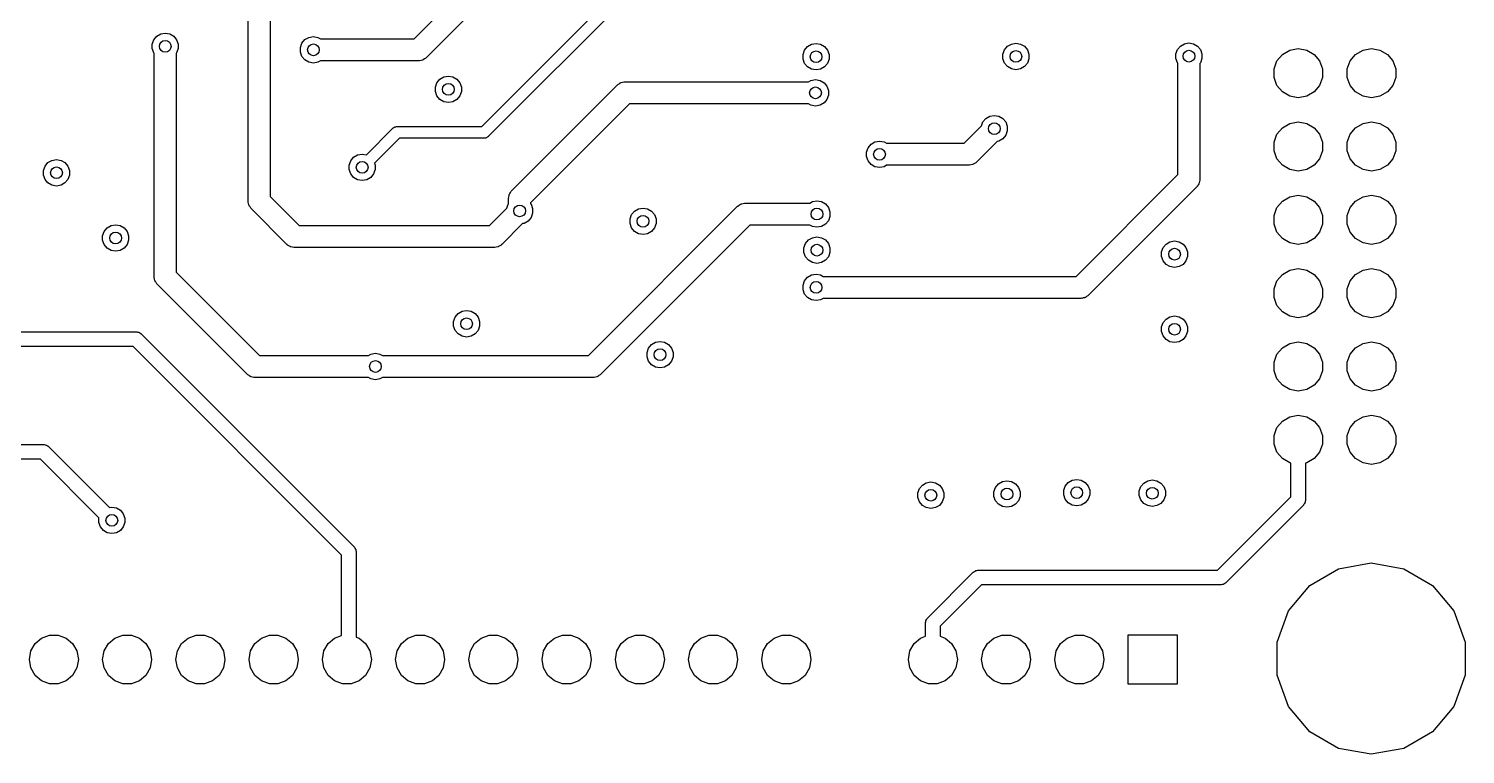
# Model space of a CAD drawing. Extents: x 91.8 to 190.7, y -114.3 to -59.5.
# Drawn here: x 140.87 to 190.68, y -114.32 to -89.19 of the extents above; entities that cross this region are included whole.
import ezdxf

# ---------------------------------------------------------------- set-up
doc = ezdxf.new("R2010")
doc.units = 0
doc.header["$MEASUREMENT"] = 0
doc.layers.add('BLACK', color=7, linetype='CONTINUOUS')

msp = doc.modelspace()

# ---------------------------------------------------------------- linework, layer by layer
at = {"layer": 'Black'}
for p, q in [((148.479, -95.16), (148.479, -81.4578)), ((149.241, -81.3), (149.241, -95.0022)), ((156.576, -92.5768), (164.467, -84.6858)), ((164.814, -84.9137), (156.804, -92.9237)), ((154.232, -89.539), (156.529, -87.2422)), ((157.179, -87.6694), (154.659, -90.1894)), ((145.148, -89.7203), (145.203, -89.5705)), ((145.203, -89.5705), (145.305, -89.4484)), ((145.305, -89.4484), (145.443, -89.3687)), ((145.443, -89.3687), (145.6, -89.3411)), ((145.6, -89.3411), (145.757, -89.3687)), ((145.757, -89.3687), (145.895, -89.4484)), ((145.895, -89.4484), (145.997, -89.5705)), ((145.997, -89.5705), (146.052, -89.7203)), ((150.343, -89.6905), (150.445, -89.5684)), ((150.445, -89.5684), (150.583, -89.4887)), ((150.583, -89.4887), (150.74, -89.4611)), ((150.74, -89.4611), (150.897, -89.4887)), ((150.897, -89.4887), (150.984, -89.539)), ((150.984, -89.539), (154.232, -89.539)), ((145.148, -89.8797), (145.148, -89.7203)), ((145.203, -90.0295), (145.148, -89.8797)), ((145.219, -90.0491), (145.203, -90.0295)), ((145.219, -97.78), (145.219, -90.0491)), ((145.997, -90.0295), (145.981, -90.0491)), ((145.981, -90.0491), (145.981, -97.6222)), ((146.052, -89.8797), (145.997, -90.0295)), ((146.052, -89.7203), (146.052, -89.8797)), ((150.288, -89.8403), (150.343, -89.6905)), ((150.288, -89.9997), (150.288, -89.8403)), ((150.343, -90.1495), (150.288, -89.9997)), ((150.445, -90.2716), (150.343, -90.1495)), ((167.718, -90.0803), (167.773, -89.9305)), ((167.718, -90.2397), (167.718, -90.0803)), ((167.773, -89.9305), (167.875, -89.8084)), ((167.875, -89.8084), (168.013, -89.7287)), ((168.013, -89.7287), (168.17, -89.7011)), ((168.17, -89.7011), (168.327, -89.7287)), ((168.327, -89.7287), (168.465, -89.8084)), ((168.465, -89.8084), (168.567, -89.9305)), ((168.567, -89.9305), (168.622, -90.0803)), ((168.622, -90.0803), (168.622, -90.2397)), ((174.648, -90.0703), (174.703, -89.9205)), ((174.648, -90.2297), (174.648, -90.0703)), ((174.703, -89.9205), (174.805, -89.7984)), ((174.805, -89.7984), (174.943, -89.7187)), ((174.943, -89.7187), (175.1, -89.6911)), ((175.1, -89.6911), (175.257, -89.7187)), ((175.257, -89.7187), (175.395, -89.7984)), ((175.395, -89.7984), (175.497, -89.9205)), ((175.497, -89.9205), (175.552, -90.0703)), ((175.552, -90.0703), (175.552, -90.2297)), ((180.648, -90.0603), (180.703, -89.9105)), ((180.648, -90.2197), (180.648, -90.0603)), ((180.703, -89.9105), (180.805, -89.7884)), ((180.805, -89.7884), (180.943, -89.7087)), ((180.943, -89.7087), (181.1, -89.6811)), ((181.1, -89.6811), (181.257, -89.7087)), ((181.257, -89.7087), (181.395, -89.7884)), ((181.395, -89.7884), (181.497, -89.9105)), ((181.497, -89.9105), (181.552, -90.0603)), ((181.552, -90.0603), (181.552, -90.2197)), ((184.151, -90.305), (184.34, -90.0789)), ((184.34, -90.0789), (184.596, -89.9313)), ((184.596, -89.9313), (184.887, -89.88)), ((184.887, -89.88), (184.893, -89.88)), ((184.893, -89.88), (185.184, -89.9313)), ((185.184, -89.9313), (185.44, -90.0789)), ((185.44, -90.0789), (185.629, -90.305)), ((186.691, -90.305), (186.88, -90.0789)), ((186.88, -90.0789), (187.136, -89.9313)), ((187.136, -89.9313), (187.427, -89.88)), ((187.427, -89.88), (187.433, -89.88)), ((187.433, -89.88), (187.724, -89.9313)), ((187.724, -89.9313), (187.98, -90.0789)), ((187.98, -90.0789), (188.169, -90.305)), ((150.583, -90.3513), (150.445, -90.2716)), ((150.74, -90.3789), (150.583, -90.3513)), ((150.897, -90.3513), (150.74, -90.3789)), ((150.984, -90.301), (150.897, -90.3513)), ((154.39, -90.301), (150.984, -90.301)), ((154.407, -90.2981), (154.39, -90.301)), ((154.423, -90.2995), (154.407, -90.2981)), ((154.471, -90.2867), (154.423, -90.2995)), ((154.52, -90.278), (154.471, -90.2867)), ((154.535, -90.2696), (154.52, -90.278)), ((154.551, -90.2653), (154.535, -90.2696)), ((154.592, -90.2368), (154.551, -90.2653)), ((154.635, -90.2119), (154.592, -90.2368)), ((154.646, -90.199), (154.635, -90.2119)), ((154.659, -90.1894), (154.646, -90.199)), ((167.773, -90.3895), (167.718, -90.2397)), ((167.875, -90.5116), (167.773, -90.3895)), ((168.013, -90.5913), (167.875, -90.5116)), ((168.17, -90.6189), (168.013, -90.5913)), ((168.327, -90.5913), (168.17, -90.6189)), ((168.465, -90.5116), (168.327, -90.5913)), ((168.567, -90.3895), (168.465, -90.5116)), ((168.622, -90.2397), (168.567, -90.3895)), ((174.703, -90.3795), (174.648, -90.2297)), ((174.805, -90.5016), (174.703, -90.3795)), ((174.943, -90.5813), (174.805, -90.5016)), ((175.1, -90.6089), (174.943, -90.5813)), ((175.257, -90.5813), (175.1, -90.6089)), ((175.395, -90.5016), (175.257, -90.5813)), ((175.497, -90.3795), (175.395, -90.5016)), ((175.552, -90.2297), (175.497, -90.3795)), ((180.703, -90.3695), (180.648, -90.2197)), ((180.719, -90.3891), (180.703, -90.3695)), ((180.719, -94.2422), (180.719, -90.3891)), ((181.497, -90.3695), (181.481, -90.3891)), ((181.481, -90.3891), (181.481, -94.4)), ((181.552, -90.2197), (181.497, -90.3695)), ((184.05, -90.5824), (184.151, -90.305)), ((184.05, -90.8776), (184.05, -90.5824)), ((185.629, -90.305), (185.73, -90.5824)), ((185.73, -90.5824), (185.73, -90.8776)), ((186.59, -90.5824), (186.691, -90.305)), ((186.59, -90.8776), (186.59, -90.5824)), ((188.169, -90.305), (188.27, -90.5824)), ((188.27, -90.5824), (188.27, -90.8776)), ((154.968, -91.2103), (155.023, -91.0605)), ((155.023, -91.0605), (155.125, -90.9384)), ((155.125, -90.9384), (155.263, -90.8587)), ((155.263, -90.8587), (155.42, -90.8311)), ((155.42, -90.8311), (155.577, -90.8587)), ((155.577, -90.8587), (155.715, -90.9384)), ((155.715, -90.9384), (155.817, -91.0605)), ((155.817, -91.0605), (155.872, -91.2103)), ((157.621, -94.7906), (161.271, -91.1406)), ((161.271, -91.1406), (161.284, -91.131)), ((161.284, -91.131), (161.295, -91.1181)), ((161.295, -91.1181), (161.338, -91.0932)), ((161.338, -91.0932), (161.379, -91.0647)), ((161.379, -91.0647), (161.395, -91.0604)), ((161.395, -91.0604), (161.41, -91.052)), ((161.41, -91.052), (161.459, -91.0433)), ((161.459, -91.0433), (161.507, -91.0304)), ((161.507, -91.0304), (161.523, -91.0319)), ((161.523, -91.0319), (161.54, -91.029)), ((161.54, -91.029), (167.906, -91.029)), ((167.906, -91.029), (167.993, -90.9787)), ((167.993, -90.9787), (168.15, -90.9511)), ((168.15, -90.9511), (168.307, -90.9787)), ((168.307, -90.9787), (168.445, -91.0584)), ((168.445, -91.0584), (168.547, -91.1805)), ((184.151, -91.155), (184.05, -90.8776)), ((184.34, -91.3811), (184.151, -91.155)), ((185.629, -91.155), (185.44, -91.3811)), ((185.73, -90.8776), (185.629, -91.155)), ((186.691, -91.155), (186.59, -90.8776)), ((186.88, -91.3811), (186.691, -91.155)), ((188.169, -91.155), (187.98, -91.3811)), ((188.27, -90.8776), (188.169, -91.155)), ((154.968, -91.3697), (154.968, -91.2103)), ((155.023, -91.5195), (154.968, -91.3697)), ((155.125, -91.6416), (155.023, -91.5195)), ((155.263, -91.7213), (155.125, -91.6416)), ((155.715, -91.6416), (155.577, -91.7213)), ((155.817, -91.5195), (155.715, -91.6416)), ((155.872, -91.3697), (155.817, -91.5195)), ((155.872, -91.2103), (155.872, -91.3697)), ((168.547, -91.6395), (168.445, -91.7616)), ((168.547, -91.1805), (168.602, -91.3303)), ((168.602, -91.4897), (168.547, -91.6395)), ((168.602, -91.3303), (168.602, -91.4897)), ((184.596, -91.5287), (184.34, -91.3811)), ((184.887, -91.58), (184.596, -91.5287)), ((184.893, -91.58), (184.887, -91.58)), ((185.184, -91.5287), (184.893, -91.58)), ((185.44, -91.3811), (185.184, -91.5287)), ((187.136, -91.5287), (186.88, -91.3811)), ((187.427, -91.58), (187.136, -91.5287)), ((187.433, -91.58), (187.427, -91.58)), ((187.724, -91.5287), (187.433, -91.58)), ((187.98, -91.3811), (187.724, -91.5287)), ((155.42, -91.7489), (155.263, -91.7213)), ((155.577, -91.7213), (155.42, -91.7489)), ((161.698, -91.791), (158.271, -95.2178)), ((167.906, -91.791), (161.698, -91.791)), ((167.993, -91.8413), (167.906, -91.791)), ((168.15, -91.8689), (167.993, -91.8413)), ((168.307, -91.8413), (168.15, -91.8689)), ((168.445, -91.7616), (168.307, -91.8413)), ((152.576, -93.5568), (153.496, -92.6363)), ((153.496, -92.6363), (153.504, -92.6312)), ((153.504, -92.6312), (153.509, -92.6243)), ((153.509, -92.6243), (153.532, -92.6111)), ((153.532, -92.6111), (153.554, -92.5958)), ((153.554, -92.5958), (153.563, -92.5935)), ((153.563, -92.5935), (153.571, -92.5891)), ((153.571, -92.5891), (153.597, -92.5844)), ((153.597, -92.5844), (153.622, -92.5776)), ((153.622, -92.5776), (153.631, -92.5784)), ((153.631, -92.5784), (153.64, -92.5768)), ((153.64, -92.5768), (156.576, -92.5768)), ((173.302, -93.159), (173.902, -92.5591)), ((173.902, -92.5591), (173.953, -92.4205)), ((173.953, -92.4205), (174.055, -92.2984)), ((174.055, -92.2984), (174.193, -92.2187)), ((174.193, -92.2187), (174.35, -92.1911)), ((174.35, -92.1911), (174.507, -92.2187)), ((174.507, -92.2187), (174.645, -92.2984)), ((174.645, -92.2984), (174.747, -92.4205)), ((174.747, -92.4205), (174.802, -92.5703)), ((174.802, -92.5703), (174.802, -92.7297)), ((184.151, -92.845), (184.34, -92.6189)), ((184.34, -92.6189), (184.596, -92.4713)), ((184.596, -92.4713), (184.887, -92.42)), ((184.887, -92.42), (184.893, -92.42)), ((184.893, -92.42), (185.184, -92.4713)), ((185.184, -92.4713), (185.44, -92.6189)), ((185.44, -92.6189), (185.629, -92.845)), ((186.691, -92.845), (186.88, -92.6189)), ((186.88, -92.6189), (187.136, -92.4713)), ((187.136, -92.4713), (187.427, -92.42)), ((187.427, -92.42), (187.433, -92.42)), ((187.433, -92.42), (187.724, -92.4713)), ((187.724, -92.4713), (187.98, -92.6189)), ((187.98, -92.6189), (188.169, -92.845)), ((153.724, -92.9832), (152.859, -93.8481)), ((156.66, -92.9832), (153.724, -92.9832)), ((156.669, -92.9816), (156.66, -92.9832)), ((156.678, -92.9824), (156.669, -92.9816)), ((156.703, -92.9756), (156.678, -92.9824)), ((156.729, -92.9709), (156.703, -92.9756)), ((156.737, -92.9665), (156.729, -92.9709)), ((156.746, -92.9642), (156.737, -92.9665)), ((156.768, -92.9489), (156.746, -92.9642)), ((156.791, -92.9357), (156.768, -92.9489)), ((156.796, -92.9288), (156.791, -92.9357)), ((156.804, -92.9237), (156.796, -92.9288)), ((170.075, -93.1884), (170.213, -93.1087)), ((170.213, -93.1087), (170.37, -93.0811)), ((170.37, -93.0811), (170.527, -93.1087)), ((170.527, -93.1087), (170.614, -93.159)), ((174.447, -93.0918), (173.729, -93.8094)), ((174.507, -93.0813), (174.447, -93.0918)), ((174.645, -93.0016), (174.507, -93.0813)), ((174.747, -92.8795), (174.645, -93.0016)), ((174.802, -92.7297), (174.747, -92.8795)), ((184.05, -93.1224), (184.151, -92.845)), ((184.05, -93.4176), (184.05, -93.1224)), ((185.629, -92.845), (185.73, -93.1224)), ((185.73, -93.1224), (185.73, -93.4176)), ((186.59, -93.1224), (186.691, -92.845)), ((186.59, -93.4176), (186.59, -93.1224)), ((188.169, -92.845), (188.27, -93.1224)), ((188.27, -93.1224), (188.27, -93.4176)), ((152.033, -93.7605), (152.135, -93.6384)), ((152.135, -93.6384), (152.273, -93.5587)), ((152.273, -93.5587), (152.43, -93.5311)), ((152.43, -93.5311), (152.576, -93.5568)), ((169.918, -93.4603), (169.973, -93.3105)), ((169.918, -93.6197), (169.918, -93.4603)), ((169.973, -93.7695), (169.918, -93.6197)), ((169.973, -93.3105), (170.075, -93.1884)), ((170.614, -93.159), (173.302, -93.159)), ((184.151, -93.695), (184.05, -93.4176)), ((185.73, -93.4176), (185.629, -93.695)), ((186.691, -93.695), (186.59, -93.4176)), ((188.27, -93.4176), (188.169, -93.695)), ((141.378, -94.1003), (141.433, -93.9505)), ((141.378, -94.2597), (141.378, -94.1003)), ((141.433, -93.9505), (141.535, -93.8284)), ((141.535, -93.8284), (141.673, -93.7487)), ((141.673, -93.7487), (141.83, -93.7211)), ((141.83, -93.7211), (141.987, -93.7487)), ((141.987, -93.7487), (142.125, -93.8284)), ((142.125, -93.8284), (142.227, -93.9505)), ((142.227, -93.9505), (142.282, -94.1003)), ((142.282, -94.1003), (142.282, -94.2597)), ((151.978, -93.9103), (152.033, -93.7605)), ((151.978, -94.0697), (151.978, -93.9103)), ((152.033, -94.2195), (151.978, -94.0697)), ((152.882, -94.0697), (152.827, -94.2195)), ((152.859, -93.8481), (152.882, -93.9103)), ((152.882, -93.9103), (152.882, -94.0697)), ((170.075, -93.8916), (169.973, -93.7695)), ((170.213, -93.9713), (170.075, -93.8916)), ((170.37, -93.9989), (170.213, -93.9713)), ((170.527, -93.9713), (170.37, -93.9989)), ((170.614, -93.921), (170.527, -93.9713)), ((173.46, -93.921), (170.614, -93.921)), ((173.477, -93.9181), (173.46, -93.921)), ((173.493, -93.9196), (173.477, -93.9181)), ((173.541, -93.9067), (173.493, -93.9196)), ((173.59, -93.898), (173.541, -93.9067)), ((173.605, -93.8896), (173.59, -93.898)), ((173.621, -93.8853), (173.605, -93.8896)), ((173.662, -93.8568), (173.621, -93.8853)), ((173.705, -93.8319), (173.662, -93.8568)), ((173.716, -93.819), (173.705, -93.8319)), ((173.729, -93.8094), (173.716, -93.819)), ((184.34, -93.9211), (184.151, -93.695)), ((184.596, -94.0687), (184.34, -93.9211)), ((184.887, -94.12), (184.596, -94.0687)), ((184.893, -94.12), (184.887, -94.12)), ((185.184, -94.0687), (184.893, -94.12)), ((185.44, -93.9211), (185.184, -94.0687)), ((185.629, -93.695), (185.44, -93.9211)), ((186.88, -93.9211), (186.691, -93.695)), ((187.136, -94.0687), (186.88, -93.9211)), ((187.427, -94.12), (187.136, -94.0687)), ((187.433, -94.12), (187.427, -94.12)), ((187.724, -94.0687), (187.433, -94.12)), ((187.98, -93.9211), (187.724, -94.0687)), ((188.169, -93.695), (187.98, -93.9211)), ((141.433, -94.4095), (141.378, -94.2597)), ((141.535, -94.5316), (141.433, -94.4095)), ((141.673, -94.6113), (141.535, -94.5316)), ((141.83, -94.6389), (141.673, -94.6113)), ((141.987, -94.6113), (141.83, -94.6389)), ((142.125, -94.5316), (141.987, -94.6113)), ((142.227, -94.4095), (142.125, -94.5316)), ((142.282, -94.2597), (142.227, -94.4095)), ((152.135, -94.3416), (152.033, -94.2195)), ((152.273, -94.4213), (152.135, -94.3416)), ((152.43, -94.4489), (152.273, -94.4213)), ((152.587, -94.4213), (152.43, -94.4489)), ((152.725, -94.3416), (152.587, -94.4213)), ((152.827, -94.2195), (152.725, -94.3416)), ((177.192, -97.769), (180.719, -94.2422)), ((181.392, -94.6449), (181.379, -94.6557)), ((181.417, -94.6018), (181.392, -94.6449)), ((181.445, -94.561), (181.417, -94.6018)), ((181.45, -94.5448), (181.445, -94.561)), ((181.458, -94.5303), (181.45, -94.5448)), ((181.467, -94.4813), (181.458, -94.5303)), ((181.48, -94.4332), (181.467, -94.4813)), ((181.481, -94.4), (181.478, -94.4165)), ((181.478, -94.4165), (181.48, -94.4332)), ((149.241, -95.0022), (150.248, -96.009)), ((157.509, -95.06), (157.512, -95.0435)), ((157.509, -95.2509), (157.509, -95.06)), ((157.51, -95.0268), (157.523, -94.9787)), ((157.512, -95.0435), (157.51, -95.0268)), ((157.523, -94.9787), (157.532, -94.9297)), ((157.532, -94.9297), (157.54, -94.9152)), ((157.54, -94.9152), (157.545, -94.899)), ((157.545, -94.899), (157.573, -94.8582)), ((157.573, -94.8582), (157.598, -94.8151)), ((157.598, -94.8151), (157.611, -94.8043)), ((157.611, -94.8043), (157.621, -94.7906)), ((181.369, -94.6694), (177.619, -98.4194)), ((181.379, -94.6557), (181.369, -94.6694)), ((184.34, -95.1589), (184.596, -95.0113)), ((184.596, -95.0113), (184.887, -94.96)), ((184.887, -94.96), (184.893, -94.96)), ((184.893, -94.96), (185.184, -95.0113)), ((185.184, -95.0113), (185.44, -95.1589)), ((186.88, -95.1589), (187.136, -95.0113)), ((187.136, -95.0113), (187.427, -94.96)), ((187.427, -94.96), (187.433, -94.96)), ((187.433, -94.96), (187.724, -95.0113)), ((187.724, -95.0113), (187.98, -95.1589)), ((148.482, -95.1765), (148.479, -95.16)), ((148.48, -95.1932), (148.482, -95.1765)), ((148.493, -95.2413), (148.48, -95.1932)), ((148.502, -95.2903), (148.493, -95.2413)), ((148.51, -95.3048), (148.502, -95.2903)), ((148.515, -95.321), (148.51, -95.3048)), ((148.543, -95.3618), (148.515, -95.321)), ((148.568, -95.4049), (148.543, -95.3618)), ((148.581, -95.4157), (148.568, -95.4049)), ((148.591, -95.4294), (148.581, -95.4157)), ((149.821, -96.6594), (148.591, -95.4294)), ((156.842, -96.009), (157.442, -95.4091)), ((157.442, -95.4091), (157.493, -95.2705)), ((157.493, -95.2705), (157.509, -95.2509)), ((158.271, -95.2178), (158.271, -95.2509)), ((158.271, -95.2509), (158.287, -95.2705)), ((158.287, -95.2705), (158.342, -95.4203)), ((158.342, -95.5797), (158.287, -95.7295)), ((158.342, -95.4203), (158.342, -95.5797)), ((160.282, -100.509), (165.451, -95.3406)), ((161.718, -95.7803), (161.773, -95.6305)), ((161.773, -95.6305), (161.875, -95.5084)), ((161.875, -95.5084), (162.013, -95.4287)), ((162.013, -95.4287), (162.17, -95.4011)), ((162.17, -95.4011), (162.327, -95.4287)), ((162.327, -95.4287), (162.465, -95.5084)), ((162.465, -95.5084), (162.567, -95.6305)), ((162.567, -95.6305), (162.622, -95.7803)), ((165.451, -95.3406), (165.464, -95.331)), ((165.464, -95.331), (165.475, -95.3181)), ((165.475, -95.3181), (165.518, -95.2932)), ((165.518, -95.2932), (165.559, -95.2647)), ((165.559, -95.2647), (165.575, -95.2604)), ((165.575, -95.2604), (165.59, -95.252)), ((165.59, -95.252), (165.639, -95.2433)), ((165.639, -95.2433), (165.687, -95.2304)), ((165.687, -95.2304), (165.703, -95.2319)), ((165.703, -95.2319), (165.72, -95.229)), ((165.72, -95.229), (167.956, -95.229)), ((167.956, -95.229), (168.043, -95.1787)), ((168.043, -95.1787), (168.2, -95.1511)), ((168.2, -95.1511), (168.357, -95.1787)), ((168.357, -95.1787), (168.495, -95.2584)), ((168.495, -95.2584), (168.597, -95.3805)), ((168.597, -95.3805), (168.652, -95.5303)), ((168.652, -95.5303), (168.652, -95.6897)), ((184.05, -95.6624), (184.151, -95.385)), ((184.151, -95.385), (184.34, -95.1589)), ((185.44, -95.1589), (185.629, -95.385)), ((185.629, -95.385), (185.73, -95.6624)), ((186.59, -95.6624), (186.691, -95.385)), ((186.691, -95.385), (186.88, -95.1589)), ((187.98, -95.1589), (188.169, -95.385)), ((188.169, -95.385), (188.27, -95.6624)), ((143.483, -96.2105), (143.585, -96.0884)), ((143.585, -96.0884), (143.723, -96.0087)), ((143.723, -96.0087), (143.88, -95.9811)), ((143.88, -95.9811), (144.037, -96.0087)), ((144.037, -96.0087), (144.175, -96.0884)), ((144.175, -96.0884), (144.277, -96.2105)), ((150.248, -96.009), (156.842, -96.009)), ((157.987, -95.9418), (157.269, -96.6594)), ((158.047, -95.9313), (157.987, -95.9418)), ((158.185, -95.8516), (158.047, -95.9313)), ((158.287, -95.7295), (158.185, -95.8516)), ((165.878, -95.991), (160.709, -101.159)), ((161.718, -95.9397), (161.718, -95.7803)), ((161.773, -96.0895), (161.718, -95.9397)), ((161.875, -96.2116), (161.773, -96.0895)), ((162.567, -96.0895), (162.465, -96.2116)), ((162.622, -95.9397), (162.567, -96.0895)), ((162.622, -95.7803), (162.622, -95.9397)), ((167.956, -95.991), (165.878, -95.991)), ((168.043, -96.0413), (167.956, -95.991)), ((168.2, -96.0689), (168.043, -96.0413)), ((168.357, -96.0413), (168.2, -96.0689)), ((168.495, -95.9616), (168.357, -96.0413)), ((168.597, -95.8395), (168.495, -95.9616)), ((168.652, -95.6897), (168.597, -95.8395)), ((184.05, -95.9576), (184.05, -95.6624)), ((184.151, -96.235), (184.05, -95.9576)), ((185.73, -95.9576), (185.629, -96.235)), ((185.73, -95.6624), (185.73, -95.9576)), ((186.59, -95.9576), (186.59, -95.6624)), ((186.691, -96.235), (186.59, -95.9576)), ((188.27, -95.9576), (188.169, -96.235)), ((188.27, -95.6624), (188.27, -95.9576)), ((143.428, -96.3603), (143.483, -96.2105)), ((143.428, -96.5197), (143.428, -96.3603)), ((143.483, -96.6695), (143.428, -96.5197)), ((144.277, -96.2105), (144.332, -96.3603)), ((144.332, -96.5197), (144.277, -96.6695)), ((144.332, -96.3603), (144.332, -96.5197)), ((162.013, -96.2913), (161.875, -96.2116)), ((162.17, -96.3189), (162.013, -96.2913)), ((162.327, -96.2913), (162.17, -96.3189)), ((162.465, -96.2116), (162.327, -96.2913)), ((167.748, -96.7803), (167.803, -96.6305)), ((167.803, -96.6305), (167.905, -96.5084)), ((167.905, -96.5084), (168.043, -96.4287)), ((168.043, -96.4287), (168.2, -96.4011)), ((168.2, -96.4011), (168.357, -96.4287)), ((168.357, -96.4287), (168.495, -96.5084)), ((168.495, -96.5084), (168.597, -96.6305)), ((168.597, -96.6305), (168.652, -96.7803)), ((180.305, -96.6484), (180.443, -96.5687)), ((180.443, -96.5687), (180.6, -96.5411)), ((180.6, -96.5411), (180.757, -96.5687)), ((180.757, -96.5687), (180.895, -96.6484)), ((184.34, -96.4611), (184.151, -96.235)), ((184.596, -96.6087), (184.34, -96.4611)), ((184.887, -96.66), (184.596, -96.6087)), ((185.184, -96.6087), (184.893, -96.66)), ((185.44, -96.4611), (185.184, -96.6087)), ((185.629, -96.235), (185.44, -96.4611)), ((186.88, -96.4611), (186.691, -96.235)), ((187.136, -96.6087), (186.88, -96.4611)), ((187.427, -96.66), (187.136, -96.6087)), ((187.724, -96.6087), (187.433, -96.66)), ((187.98, -96.4611), (187.724, -96.6087)), ((188.169, -96.235), (187.98, -96.4611)), ((143.585, -96.7916), (143.483, -96.6695)), ((143.723, -96.8713), (143.585, -96.7916)), ((143.88, -96.8989), (143.723, -96.8713)), ((144.037, -96.8713), (143.88, -96.8989)), ((144.175, -96.7916), (144.037, -96.8713)), ((144.277, -96.6695), (144.175, -96.7916)), ((149.834, -96.669), (149.821, -96.6594)), ((149.845, -96.6819), (149.834, -96.669)), ((149.888, -96.7068), (149.845, -96.6819)), ((149.929, -96.7353), (149.888, -96.7068)), ((149.945, -96.7396), (149.929, -96.7353)), ((149.96, -96.748), (149.945, -96.7396)), ((150.009, -96.7567), (149.96, -96.748)), ((150.057, -96.7695), (150.009, -96.7567)), ((150.073, -96.7681), (150.057, -96.7695)), ((150.09, -96.771), (150.073, -96.7681)), ((157, -96.771), (150.09, -96.771)), ((157.017, -96.7681), (157, -96.771)), ((157.033, -96.7695), (157.017, -96.7681)), ((157.081, -96.7567), (157.033, -96.7695)), ((157.13, -96.748), (157.081, -96.7567)), ((157.145, -96.7396), (157.13, -96.748)), ((157.161, -96.7353), (157.145, -96.7396)), ((157.202, -96.7068), (157.161, -96.7353)), ((157.245, -96.6819), (157.202, -96.7068)), ((157.256, -96.669), (157.245, -96.6819)), ((157.269, -96.6594), (157.256, -96.669)), ((167.748, -96.9397), (167.748, -96.7803)), ((167.803, -97.0895), (167.748, -96.9397)), ((167.905, -97.2116), (167.803, -97.0895)), ((168.597, -97.0895), (168.495, -97.2116)), ((168.652, -96.9397), (168.597, -97.0895)), ((168.652, -96.7803), (168.652, -96.9397)), ((180.148, -96.9203), (180.203, -96.7705)), ((180.148, -97.0797), (180.148, -96.9203)), ((180.203, -97.2295), (180.148, -97.0797)), ((180.203, -96.7705), (180.305, -96.6484)), ((180.895, -96.6484), (180.997, -96.7705)), ((180.997, -96.7705), (181.052, -96.9203)), ((181.052, -97.0797), (180.997, -97.2295)), ((181.052, -96.9203), (181.052, -97.0797)), ((184.893, -96.66), (184.887, -96.66)), ((187.433, -96.66), (187.427, -96.66)), ((145.981, -97.6222), (148.868, -100.509)), ((168.043, -97.2913), (167.905, -97.2116)), ((168.2, -97.3189), (168.043, -97.2913)), ((168.357, -97.2913), (168.2, -97.3189)), ((168.495, -97.2116), (168.357, -97.2913)), ((180.305, -97.3516), (180.203, -97.2295)), ((180.443, -97.4313), (180.305, -97.3516)), ((180.6, -97.4589), (180.443, -97.4313)), ((180.757, -97.4313), (180.6, -97.4589)), ((180.895, -97.3516), (180.757, -97.4313)), ((180.997, -97.2295), (180.895, -97.3516)), ((184.34, -97.6989), (184.596, -97.5513)), ((184.596, -97.5513), (184.887, -97.5)), ((184.887, -97.5), (184.893, -97.5)), ((184.893, -97.5), (185.184, -97.5513)), ((185.184, -97.5513), (185.44, -97.6989)), ((186.88, -97.6989), (187.136, -97.5513)), ((187.136, -97.5513), (187.427, -97.5)), ((187.427, -97.5), (187.433, -97.5)), ((187.433, -97.5), (187.724, -97.5513)), ((187.724, -97.5513), (187.98, -97.6989)), ((145.222, -97.7965), (145.219, -97.78)), ((145.22, -97.8132), (145.222, -97.7965)), ((145.233, -97.8613), (145.22, -97.8132)), ((145.242, -97.9103), (145.233, -97.8613)), ((145.25, -97.9248), (145.242, -97.9103)), ((145.255, -97.941), (145.25, -97.9248)), ((145.283, -97.9818), (145.255, -97.941)), ((145.308, -98.0249), (145.283, -97.9818)), ((145.321, -98.0357), (145.308, -98.0249)), ((145.331, -98.0494), (145.321, -98.0357)), ((148.441, -101.159), (145.331, -98.0494)), ((167.718, -98.0703), (167.773, -97.9205)), ((167.718, -98.2297), (167.718, -98.0703)), ((167.773, -97.9205), (167.875, -97.7984)), ((167.875, -97.7984), (168.013, -97.7187)), ((168.013, -97.7187), (168.17, -97.6911)), ((168.17, -97.6911), (168.327, -97.7187)), ((168.327, -97.7187), (168.414, -97.769)), ((168.414, -97.769), (177.192, -97.769)), ((184.05, -98.2024), (184.151, -97.925)), ((184.151, -97.925), (184.34, -97.6989)), ((185.44, -97.6989), (185.629, -97.925)), ((185.629, -97.925), (185.73, -98.2024)), ((186.59, -98.2024), (186.691, -97.925)), ((186.691, -97.925), (186.88, -97.6989)), ((187.98, -97.6989), (188.169, -97.925)), ((188.169, -97.925), (188.27, -98.2024)), ((167.773, -98.3795), (167.718, -98.2297)), ((167.875, -98.5016), (167.773, -98.3795)), ((168.013, -98.5813), (167.875, -98.5016)), ((168.17, -98.6089), (168.013, -98.5813)), ((168.327, -98.5813), (168.17, -98.6089)), ((168.414, -98.531), (168.327, -98.5813)), ((177.35, -98.531), (168.414, -98.531)), ((177.367, -98.5281), (177.35, -98.531)), ((177.383, -98.5296), (177.367, -98.5281)), ((177.431, -98.5167), (177.383, -98.5296)), ((177.48, -98.508), (177.431, -98.5167)), ((177.495, -98.4996), (177.48, -98.508)), ((177.511, -98.4953), (177.495, -98.4996)), ((177.552, -98.4668), (177.511, -98.4953)), ((177.595, -98.4419), (177.552, -98.4668)), ((177.606, -98.429), (177.595, -98.4419)), ((177.619, -98.4194), (177.606, -98.429)), ((184.05, -98.4976), (184.05, -98.2024)), ((184.151, -98.775), (184.05, -98.4976)), ((185.73, -98.4976), (185.629, -98.775)), ((185.73, -98.2024), (185.73, -98.4976)), ((186.59, -98.4976), (186.59, -98.2024)), ((186.691, -98.775), (186.59, -98.4976)), ((188.27, -98.4976), (188.169, -98.775)), ((188.27, -98.2024), (188.27, -98.4976)), ((155.653, -99.1805), (155.755, -99.0584)), ((155.755, -99.0584), (155.893, -98.9787)), ((155.893, -98.9787), (156.05, -98.9511)), ((156.05, -98.9511), (156.207, -98.9787)), ((156.207, -98.9787), (156.345, -99.0584)), ((156.345, -99.0584), (156.447, -99.1805)), ((184.34, -99.0011), (184.151, -98.775)), ((184.596, -99.1487), (184.34, -99.0011)), ((185.44, -99.0011), (185.184, -99.1487)), ((185.629, -98.775), (185.44, -99.0011)), ((186.88, -99.0011), (186.691, -98.775)), ((187.136, -99.1487), (186.88, -99.0011)), ((187.98, -99.0011), (187.724, -99.1487)), ((188.169, -98.775), (187.98, -99.0011)), ((155.598, -99.3303), (155.653, -99.1805)), ((155.598, -99.4897), (155.598, -99.3303)), ((155.653, -99.6395), (155.598, -99.4897)), ((156.447, -99.1805), (156.502, -99.3303)), ((156.502, -99.4897), (156.447, -99.6395)), ((156.502, -99.3303), (156.502, -99.4897)), ((180.148, -99.5203), (180.203, -99.3705)), ((180.148, -99.6797), (180.148, -99.5203)), ((180.203, -99.3705), (180.305, -99.2484)), ((180.305, -99.2484), (180.443, -99.1687)), ((180.443, -99.1687), (180.6, -99.1411)), ((180.6, -99.1411), (180.757, -99.1687)), ((180.757, -99.1687), (180.895, -99.2484)), ((180.895, -99.2484), (180.997, -99.3705)), ((180.997, -99.3705), (181.052, -99.5203)), ((181.052, -99.5203), (181.052, -99.6797)), ((184.887, -99.2), (184.596, -99.1487)), ((184.893, -99.2), (184.887, -99.2)), ((185.184, -99.1487), (184.893, -99.2)), ((187.427, -99.2), (187.136, -99.1487)), ((187.433, -99.2), (187.427, -99.2)), ((187.724, -99.1487), (187.433, -99.2)), ((133.48, -99.686), (144.59, -99.686)), ((144.59, -99.686), (144.601, -99.6879)), ((144.601, -99.6879), (144.612, -99.687)), ((144.612, -99.687), (144.644, -99.6956)), ((144.644, -99.6956), (144.677, -99.7013)), ((144.677, -99.7013), (144.687, -99.7069)), ((144.687, -99.7069), (144.697, -99.7098)), ((144.697, -99.7098), (144.725, -99.7288)), ((144.725, -99.7288), (144.753, -99.7454)), ((144.753, -99.7454), (144.76, -99.754)), ((144.76, -99.754), (144.77, -99.7604)), ((144.77, -99.7604), (152.15, -107.14)), ((155.755, -99.7616), (155.653, -99.6395)), ((155.893, -99.8413), (155.755, -99.7616)), ((156.05, -99.8689), (155.893, -99.8413)), ((156.207, -99.8413), (156.05, -99.8689)), ((156.345, -99.7616), (156.207, -99.8413)), ((156.447, -99.6395), (156.345, -99.7616)), ((162.465, -100.128), (162.603, -100.049)), ((162.603, -100.049), (162.76, -100.021)), ((162.76, -100.021), (162.917, -100.049)), ((162.917, -100.049), (163.055, -100.128)), ((180.203, -99.8295), (180.148, -99.6797)), ((180.305, -99.9516), (180.203, -99.8295)), ((180.443, -100.031), (180.305, -99.9516)), ((180.6, -100.059), (180.443, -100.031)), ((180.757, -100.031), (180.6, -100.059)), ((180.895, -99.9516), (180.757, -100.031)), ((180.997, -99.8295), (180.895, -99.9516)), ((181.052, -99.6797), (180.997, -99.8295)), ((184.34, -100.239), (184.596, -100.091)), ((184.596, -100.091), (184.887, -100.04)), ((184.887, -100.04), (184.893, -100.04)), ((184.893, -100.04), (185.184, -100.091)), ((185.184, -100.091), (185.44, -100.239)), ((186.88, -100.239), (187.136, -100.091)), ((187.136, -100.091), (187.427, -100.04)), ((187.427, -100.04), (187.433, -100.04)), ((187.433, -100.04), (187.724, -100.091)), ((187.724, -100.091), (187.98, -100.239)), ((144.485, -100.194), (133.585, -100.194)), ((151.716, -107.425), (144.485, -100.194)), ((148.868, -100.509), (152.646, -100.509)), ((152.646, -100.509), (152.733, -100.459)), ((152.733, -100.459), (152.89, -100.431)), ((152.89, -100.431), (153.047, -100.459)), ((153.047, -100.459), (153.134, -100.509)), ((153.134, -100.509), (160.282, -100.509)), ((162.308, -100.4), (162.363, -100.251)), ((162.308, -100.56), (162.308, -100.4)), ((162.363, -100.709), (162.308, -100.56)), ((162.363, -100.251), (162.465, -100.128)), ((163.055, -100.128), (163.157, -100.251)), ((163.157, -100.251), (163.212, -100.4)), ((163.212, -100.56), (163.157, -100.709)), ((163.212, -100.4), (163.212, -100.56)), ((184.05, -100.742), (184.151, -100.465)), ((184.151, -100.465), (184.34, -100.239)), ((185.44, -100.239), (185.629, -100.465)), ((185.629, -100.465), (185.73, -100.742)), ((186.59, -100.742), (186.691, -100.465)), ((186.691, -100.465), (186.88, -100.239)), ((187.98, -100.239), (188.169, -100.465)), ((188.169, -100.465), (188.27, -100.742)), ((162.465, -100.832), (162.363, -100.709)), ((162.603, -100.911), (162.465, -100.832)), ((162.76, -100.939), (162.603, -100.911)), ((162.917, -100.911), (162.76, -100.939)), ((163.055, -100.832), (162.917, -100.911)), ((163.157, -100.709), (163.055, -100.832)), ((184.05, -101.038), (184.05, -100.742)), ((184.151, -101.315), (184.05, -101.038)), ((185.73, -101.038), (185.629, -101.315)), ((185.73, -100.742), (185.73, -101.038)), ((186.59, -101.038), (186.59, -100.742)), ((186.691, -101.315), (186.59, -101.038)), ((188.27, -101.038), (188.169, -101.315)), ((188.27, -100.742), (188.27, -101.038)), ((148.454, -101.169), (148.441, -101.159)), ((148.465, -101.182), (148.454, -101.169)), ((148.508, -101.207), (148.465, -101.182)), ((148.549, -101.235), (148.508, -101.207)), ((148.565, -101.24), (148.549, -101.235)), ((148.58, -101.248), (148.565, -101.24)), ((148.629, -101.257), (148.58, -101.248)), ((148.677, -101.27), (148.629, -101.257)), ((148.693, -101.268), (148.677, -101.27)), ((148.71, -101.271), (148.693, -101.268)), ((152.646, -101.271), (148.71, -101.271)), ((152.733, -101.321), (152.646, -101.271)), ((152.89, -101.349), (152.733, -101.321)), ((153.047, -101.321), (152.89, -101.349)), ((153.134, -101.271), (153.047, -101.321)), ((160.44, -101.271), (153.134, -101.271)), ((160.457, -101.268), (160.44, -101.271)), ((160.473, -101.27), (160.457, -101.268)), ((160.521, -101.257), (160.473, -101.27)), ((160.57, -101.248), (160.521, -101.257)), ((160.585, -101.24), (160.57, -101.248)), ((160.601, -101.235), (160.585, -101.24)), ((160.642, -101.207), (160.601, -101.235)), ((160.685, -101.182), (160.642, -101.207)), ((160.696, -101.169), (160.685, -101.182)), ((160.709, -101.159), (160.696, -101.169)), ((184.34, -101.541), (184.151, -101.315)), ((184.596, -101.689), (184.34, -101.541)), ((185.44, -101.541), (185.184, -101.689)), ((185.629, -101.315), (185.44, -101.541)), ((186.88, -101.541), (186.691, -101.315)), ((187.136, -101.689), (186.88, -101.541)), ((187.98, -101.541), (187.724, -101.689)), ((188.169, -101.315), (187.98, -101.541)), ((184.887, -101.74), (184.596, -101.689)), ((184.893, -101.74), (184.887, -101.74)), ((185.184, -101.689), (184.893, -101.74)), ((187.427, -101.74), (187.136, -101.689)), ((187.433, -101.74), (187.427, -101.74)), ((187.724, -101.689), (187.433, -101.74)), ((184.596, -102.631), (184.887, -102.58)), ((184.887, -102.58), (184.893, -102.58)), ((184.893, -102.58), (185.184, -102.631)), ((187.136, -102.631), (187.427, -102.58)), ((187.427, -102.58), (187.433, -102.58)), ((187.433, -102.58), (187.724, -102.631)), ((184.05, -103.282), (184.151, -103.005)), ((184.151, -103.005), (184.34, -102.779)), ((184.34, -102.779), (184.596, -102.631)), ((185.184, -102.631), (185.44, -102.779)), ((185.44, -102.779), (185.629, -103.005)), ((185.629, -103.005), (185.73, -103.282)), ((186.59, -103.282), (186.691, -103.005)), ((186.691, -103.005), (186.88, -102.779)), ((186.88, -102.779), (187.136, -102.631)), ((187.724, -102.631), (187.98, -102.779)), ((187.98, -102.779), (188.169, -103.005)), ((188.169, -103.005), (188.27, -103.282)), ((138.957, -103.596), (141.38, -103.596)), ((141.38, -103.596), (141.391, -103.598)), ((141.391, -103.598), (141.402, -103.597)), ((141.402, -103.597), (141.434, -103.606)), ((141.434, -103.606), (141.467, -103.611)), ((141.467, -103.611), (141.477, -103.617)), ((184.05, -103.578), (184.05, -103.282)), ((184.151, -103.855), (184.05, -103.578)), ((185.73, -103.578), (185.629, -103.855)), ((185.73, -103.282), (185.73, -103.578)), ((186.59, -103.578), (186.59, -103.282)), ((186.691, -103.855), (186.59, -103.578)), ((188.27, -103.578), (188.169, -103.855)), ((188.27, -103.282), (188.27, -103.578)), ((141.275, -104.104), (138.957, -104.104)), ((143.302, -106.131), (141.275, -104.104)), ((141.477, -103.617), (141.487, -103.62)), ((141.487, -103.62), (141.515, -103.639)), ((141.515, -103.639), (141.543, -103.655)), ((141.543, -103.655), (141.55, -103.664)), ((141.55, -103.664), (141.56, -103.67)), ((141.56, -103.67), (143.665, -105.776)), ((184.34, -104.081), (184.151, -103.855)), ((184.596, -104.229), (184.34, -104.081)), ((185.44, -104.081), (185.184, -104.229)), ((185.629, -103.855), (185.44, -104.081)), ((186.88, -104.081), (186.691, -103.855)), ((187.136, -104.229), (186.88, -104.081)), ((187.98, -104.081), (187.724, -104.229)), ((188.169, -103.855), (187.98, -104.081)), ((184.636, -104.236), (184.596, -104.229)), ((184.636, -105.405), (184.636, -104.236)), ((185.184, -104.229), (185.144, -104.236)), ((185.144, -104.236), (185.144, -105.51)), ((187.427, -104.28), (187.136, -104.229)), ((187.433, -104.28), (187.427, -104.28)), ((187.724, -104.229), (187.433, -104.28)), ((171.753, -105.121), (171.855, -104.998)), ((171.855, -104.998), (171.993, -104.919)), ((171.993, -104.919), (172.15, -104.891)), ((172.15, -104.891), (172.307, -104.919)), ((172.307, -104.919), (172.445, -104.998)), ((172.445, -104.998), (172.547, -105.121)), ((174.338, -105.23), (174.393, -105.081)), ((174.393, -105.081), (174.495, -104.958)), ((174.495, -104.958), (174.633, -104.879)), ((174.633, -104.879), (174.79, -104.851)), ((174.79, -104.851), (174.947, -104.879)), ((174.947, -104.879), (175.085, -104.958)), ((175.085, -104.958), (175.187, -105.081)), ((175.187, -105.081), (175.242, -105.23)), ((176.758, -105.18), (176.813, -105.031)), ((176.813, -105.031), (176.915, -104.908)), ((176.915, -104.908), (177.053, -104.829)), ((177.053, -104.829), (177.21, -104.801)), ((177.21, -104.801), (177.367, -104.829)), ((177.367, -104.829), (177.505, -104.908)), ((177.505, -104.908), (177.607, -105.031)), ((177.607, -105.031), (177.662, -105.18)), ((179.378, -105.2), (179.433, -105.051)), ((179.433, -105.051), (179.535, -104.928)), ((179.535, -104.928), (179.673, -104.849)), ((179.673, -104.849), (179.83, -104.821)), ((179.83, -104.821), (179.987, -104.849)), ((179.987, -104.849), (180.125, -104.928)), ((180.125, -104.928), (180.227, -105.051)), ((180.227, -105.051), (180.282, -105.2)), ((171.698, -105.27), (171.753, -105.121)), ((171.698, -105.43), (171.698, -105.27)), ((171.753, -105.579), (171.698, -105.43)), ((171.855, -105.702), (171.753, -105.579)), ((172.547, -105.579), (172.445, -105.702)), ((172.547, -105.121), (172.602, -105.27)), ((172.602, -105.43), (172.547, -105.579)), ((172.602, -105.27), (172.602, -105.43)), ((174.338, -105.39), (174.338, -105.23)), ((174.393, -105.539), (174.338, -105.39)), ((174.495, -105.662), (174.393, -105.539)), ((175.187, -105.539), (175.085, -105.662)), ((175.242, -105.39), (175.187, -105.539)), ((175.242, -105.23), (175.242, -105.39)), ((176.758, -105.34), (176.758, -105.18)), ((176.813, -105.489), (176.758, -105.34)), ((176.915, -105.612), (176.813, -105.489)), ((177.607, -105.489), (177.505, -105.612)), ((177.662, -105.34), (177.607, -105.489)), ((177.662, -105.18), (177.662, -105.34)), ((179.378, -105.36), (179.378, -105.2)), ((179.433, -105.509), (179.378, -105.36)), ((179.535, -105.632), (179.433, -105.509)), ((180.227, -105.509), (180.125, -105.632)), ((180.282, -105.36), (180.227, -105.509)), ((180.282, -105.2), (180.282, -105.36)), ((182.095, -107.946), (184.636, -105.405)), ((185.129, -105.597), (185.123, -105.607)), ((185.134, -105.564), (185.129, -105.597)), ((185.143, -105.532), (185.134, -105.564)), ((185.144, -105.51), (185.142, -105.521)), ((185.142, -105.521), (185.143, -105.532)), ((143.665, -105.776), (143.75, -105.761)), ((143.75, -105.761), (143.907, -105.789)), ((143.907, -105.789), (144.045, -105.868)), ((144.045, -105.868), (144.147, -105.991)), ((144.147, -105.991), (144.202, -106.14)), ((171.993, -105.781), (171.855, -105.702)), ((172.15, -105.809), (171.993, -105.781)), ((172.307, -105.781), (172.15, -105.809)), ((172.445, -105.702), (172.307, -105.781)), ((174.633, -105.741), (174.495, -105.662)), ((174.79, -105.769), (174.633, -105.741)), ((174.947, -105.741), (174.79, -105.769)), ((175.085, -105.662), (174.947, -105.741)), ((177.053, -105.691), (176.915, -105.612)), ((177.21, -105.719), (177.053, -105.691)), ((177.367, -105.691), (177.21, -105.719)), ((177.505, -105.612), (177.367, -105.691)), ((179.673, -105.711), (179.535, -105.632)), ((179.83, -105.739), (179.673, -105.711)), ((179.987, -105.711), (179.83, -105.739)), ((180.125, -105.632), (179.987, -105.711)), ((185.07, -105.69), (182.38, -108.38)), ((185.076, -105.68), (185.07, -105.69)), ((185.085, -105.673), (185.076, -105.68)), ((185.101, -105.645), (185.085, -105.673)), ((185.12, -105.617), (185.101, -105.645)), ((185.123, -105.607), (185.12, -105.617)), ((143.298, -106.14), (143.302, -106.131)), ((143.298, -106.3), (143.298, -106.14)), ((143.353, -106.449), (143.298, -106.3)), ((143.455, -106.572), (143.353, -106.449)), ((143.593, -106.651), (143.455, -106.572)), ((144.045, -106.572), (143.907, -106.651)), ((144.147, -106.449), (144.045, -106.572)), ((144.202, -106.3), (144.147, -106.449)), ((144.202, -106.14), (144.202, -106.3)), ((143.75, -106.679), (143.593, -106.651)), ((143.907, -106.651), (143.75, -106.679)), ((151.716, -110.213), (151.716, -107.425)), ((152.15, -107.14), (152.156, -107.15)), ((152.156, -107.15), (152.165, -107.157)), ((152.165, -107.157), (152.181, -107.185)), ((152.181, -107.185), (152.2, -107.213)), ((152.2, -107.213), (152.203, -107.223)), ((152.203, -107.223), (152.209, -107.233)), ((152.209, -107.233), (152.214, -107.266)), ((152.214, -107.266), (152.223, -107.298)), ((152.223, -107.298), (152.222, -107.309)), ((152.222, -107.309), (152.224, -107.32)), ((152.224, -107.32), (152.224, -110.264)), ((172.04, -109.6), (173.62, -108.02)), ((173.62, -108.02), (173.63, -108.014)), ((173.63, -108.014), (173.637, -108.005)), ((173.637, -108.005), (173.665, -107.989)), ((173.665, -107.989), (173.693, -107.97)), ((173.693, -107.97), (173.703, -107.967)), ((173.703, -107.967), (173.713, -107.961)), ((173.713, -107.961), (173.746, -107.956)), ((173.746, -107.956), (173.778, -107.947)), ((173.778, -107.947), (173.789, -107.948)), ((173.789, -107.948), (173.8, -107.946)), ((173.8, -107.946), (182.095, -107.946)), ((185.291, -108.472), (186.287, -107.897)), ((186.287, -107.897), (187.42, -107.697)), ((187.42, -107.697), (188.553, -107.897)), ((188.553, -107.897), (189.549, -108.472)), ((173.905, -108.454), (172.474, -109.885)), ((182.2, -108.454), (173.905, -108.454)), ((182.211, -108.452), (182.2, -108.454)), ((182.222, -108.453), (182.211, -108.452)), ((182.254, -108.444), (182.222, -108.453)), ((182.287, -108.439), (182.254, -108.444)), ((182.297, -108.433), (182.287, -108.439)), ((182.307, -108.43), (182.297, -108.433)), ((182.335, -108.411), (182.307, -108.43)), ((182.363, -108.395), (182.335, -108.411)), ((182.37, -108.386), (182.363, -108.395)), ((182.38, -108.38), (182.37, -108.386)), ((184.551, -109.354), (185.291, -108.472)), ((189.549, -108.472), (190.289, -109.354)), ((184.158, -110.435), (184.551, -109.354)), ((190.289, -109.354), (190.682, -110.435)), ((171.966, -109.78), (171.968, -109.769)), ((171.966, -110.238), (171.966, -109.78)), ((171.967, -109.758), (171.976, -109.726)), ((171.968, -109.769), (171.967, -109.758)), ((171.976, -109.726), (171.981, -109.693)), ((171.981, -109.693), (171.987, -109.683)), ((171.987, -109.683), (171.99, -109.673)), ((171.99, -109.673), (172.009, -109.645)), ((172.009, -109.645), (172.025, -109.617)), ((172.025, -109.617), (172.034, -109.61)), ((172.034, -109.61), (172.04, -109.6)), ((172.474, -109.885), (172.474, -110.238)), ((140.941, -110.746), (141.089, -110.49)), ((141.089, -110.49), (141.315, -110.301)), ((141.315, -110.301), (141.592, -110.2)), ((141.592, -110.2), (141.888, -110.2)), ((141.888, -110.2), (142.165, -110.301)), ((142.165, -110.301), (142.391, -110.49)), ((142.391, -110.49), (142.539, -110.746)), ((143.481, -110.746), (143.629, -110.49)), ((143.629, -110.49), (143.855, -110.301)), ((143.855, -110.301), (144.132, -110.2)), ((144.132, -110.2), (144.428, -110.2)), ((144.428, -110.2), (144.705, -110.301)), ((144.705, -110.301), (144.931, -110.49)), ((144.931, -110.49), (145.079, -110.746)), ((146.021, -110.746), (146.169, -110.49)), ((146.169, -110.49), (146.395, -110.301)), ((146.395, -110.301), (146.672, -110.2)), ((146.672, -110.2), (146.968, -110.2)), ((146.968, -110.2), (147.245, -110.301)), ((147.245, -110.301), (147.471, -110.49)), ((147.471, -110.49), (147.619, -110.746)), ((148.561, -110.746), (148.709, -110.49)), ((148.709, -110.49), (148.935, -110.301)), ((148.935, -110.301), (149.212, -110.2)), ((149.212, -110.2), (149.508, -110.2)), ((149.508, -110.2), (149.785, -110.301)), ((149.785, -110.301), (150.011, -110.49)), ((150.011, -110.49), (150.159, -110.746)), ((151.101, -110.746), (151.249, -110.49)), ((151.249, -110.49), (151.475, -110.301)), ((151.475, -110.301), (151.716, -110.213)), ((152.224, -110.264), (152.325, -110.301)), ((152.325, -110.301), (152.551, -110.49)), ((152.551, -110.49), (152.699, -110.746)), ((153.641, -110.746), (153.789, -110.49)), ((153.789, -110.49), (154.015, -110.301)), ((154.015, -110.301), (154.292, -110.2)), ((154.292, -110.2), (154.588, -110.2)), ((154.588, -110.2), (154.865, -110.301)), ((154.865, -110.301), (155.091, -110.49)), ((155.091, -110.49), (155.239, -110.746)), ((156.181, -110.746), (156.329, -110.49)), ((156.329, -110.49), (156.555, -110.301)), ((156.555, -110.301), (156.832, -110.2)), ((156.832, -110.2), (157.128, -110.2)), ((157.128, -110.2), (157.405, -110.301)), ((157.405, -110.301), (157.631, -110.49)), ((157.631, -110.49), (157.779, -110.746)), ((158.721, -110.746), (158.869, -110.49)), ((158.869, -110.49), (159.095, -110.301)), ((159.095, -110.301), (159.372, -110.2)), ((159.372, -110.2), (159.668, -110.2)), ((159.668, -110.2), (159.945, -110.301)), ((159.945, -110.301), (160.171, -110.49)), ((160.171, -110.49), (160.319, -110.746)), ((161.261, -110.746), (161.409, -110.49)), ((161.409, -110.49), (161.635, -110.301)), ((161.635, -110.301), (161.912, -110.2)), ((161.912, -110.2), (162.208, -110.2)), ((162.208, -110.2), (162.485, -110.301)), ((162.485, -110.301), (162.711, -110.49)), ((162.711, -110.49), (162.859, -110.746)), ((163.801, -110.746), (163.949, -110.49)), ((163.949, -110.49), (164.175, -110.301)), ((164.175, -110.301), (164.452, -110.2)), ((164.452, -110.2), (164.748, -110.2)), ((164.748, -110.2), (165.025, -110.301)), ((165.025, -110.301), (165.251, -110.49)), ((165.251, -110.49), (165.399, -110.746)), ((166.341, -110.746), (166.489, -110.49)), ((166.489, -110.49), (166.715, -110.301)), ((166.715, -110.301), (166.992, -110.2)), ((166.992, -110.2), (167.288, -110.2)), ((167.288, -110.2), (167.565, -110.301)), ((167.565, -110.301), (167.791, -110.49)), ((167.791, -110.49), (167.939, -110.746)), ((171.421, -110.746), (171.569, -110.49)), ((171.569, -110.49), (171.795, -110.301)), ((171.795, -110.301), (171.966, -110.238)), ((172.474, -110.238), (172.645, -110.301)), ((172.645, -110.301), (172.871, -110.49)), ((172.871, -110.49), (173.019, -110.746)), ((173.961, -110.746), (174.109, -110.49)), ((174.109, -110.49), (174.335, -110.301)), ((174.335, -110.301), (174.612, -110.2)), ((174.612, -110.2), (174.908, -110.2)), ((174.908, -110.2), (175.185, -110.301)), ((175.185, -110.301), (175.411, -110.49)), ((175.411, -110.49), (175.559, -110.746)), ((176.501, -110.746), (176.649, -110.49)), ((176.649, -110.49), (176.875, -110.301)), ((176.875, -110.301), (177.152, -110.2)), ((177.152, -110.2), (177.448, -110.2)), ((177.448, -110.2), (177.725, -110.301)), ((177.725, -110.301), (177.951, -110.49)), ((177.951, -110.49), (178.099, -110.746)), ((178.99, -111.89), (178.99, -110.19)), ((178.99, -110.19), (180.69, -110.19)), ((180.69, -110.19), (180.69, -111.89)), ((184.158, -111.585), (184.158, -110.435)), ((190.682, -110.435), (190.682, -111.585)), ((140.89, -111.037), (140.941, -110.746)), ((140.89, -111.043), (140.89, -111.037)), ((140.941, -111.334), (140.89, -111.043)), ((142.539, -110.746), (142.59, -111.037)), ((142.59, -111.043), (142.539, -111.334)), ((142.59, -111.037), (142.59, -111.043)), ((143.43, -111.037), (143.481, -110.746)), ((143.43, -111.043), (143.43, -111.037)), ((143.481, -111.334), (143.43, -111.043)), ((145.079, -110.746), (145.13, -111.037)), ((145.13, -111.043), (145.079, -111.334)), ((145.13, -111.037), (145.13, -111.043)), ((145.97, -111.037), (146.021, -110.746)), ((145.97, -111.043), (145.97, -111.037)), ((146.021, -111.334), (145.97, -111.043)), ((147.619, -110.746), (147.67, -111.037)), ((147.67, -111.043), (147.619, -111.334)), ((147.67, -111.037), (147.67, -111.043)), ((148.51, -111.037), (148.561, -110.746)), ((148.51, -111.043), (148.51, -111.037)), ((148.561, -111.334), (148.51, -111.043)), ((150.159, -110.746), (150.21, -111.037)), ((150.21, -111.043), (150.159, -111.334)), ((150.21, -111.037), (150.21, -111.043)), ((151.05, -111.037), (151.101, -110.746)), ((151.05, -111.043), (151.05, -111.037)), ((151.101, -111.334), (151.05, -111.043)), ((152.699, -110.746), (152.75, -111.037)), ((152.75, -111.043), (152.699, -111.334)), ((152.75, -111.037), (152.75, -111.043)), ((153.59, -111.037), (153.641, -110.746)), ((153.59, -111.043), (153.59, -111.037)), ((153.641, -111.334), (153.59, -111.043)), ((155.239, -110.746), (155.29, -111.037)), ((155.29, -111.043), (155.239, -111.334)), ((155.29, -111.037), (155.29, -111.043)), ((156.13, -111.037), (156.181, -110.746)), ((156.13, -111.043), (156.13, -111.037)), ((156.181, -111.334), (156.13, -111.043)), ((157.779, -110.746), (157.83, -111.037)), ((157.83, -111.043), (157.779, -111.334)), ((157.83, -111.037), (157.83, -111.043)), ((158.67, -111.037), (158.721, -110.746)), ((158.67, -111.043), (158.67, -111.037)), ((158.721, -111.334), (158.67, -111.043)), ((160.319, -110.746), (160.37, -111.037)), ((160.37, -111.043), (160.319, -111.334)), ((160.37, -111.037), (160.37, -111.043)), ((161.21, -111.037), (161.261, -110.746)), ((161.21, -111.043), (161.21, -111.037)), ((161.261, -111.334), (161.21, -111.043)), ((162.859, -110.746), (162.91, -111.037)), ((162.91, -111.043), (162.859, -111.334)), ((162.91, -111.037), (162.91, -111.043)), ((163.75, -111.037), (163.801, -110.746)), ((163.75, -111.043), (163.75, -111.037)), ((163.801, -111.334), (163.75, -111.043)), ((165.399, -110.746), (165.45, -111.037)), ((165.45, -111.043), (165.399, -111.334)), ((165.45, -111.037), (165.45, -111.043)), ((166.29, -111.037), (166.341, -110.746)), ((166.29, -111.043), (166.29, -111.037)), ((166.341, -111.334), (166.29, -111.043)), ((167.939, -110.746), (167.99, -111.037)), ((167.99, -111.043), (167.939, -111.334)), ((167.99, -111.037), (167.99, -111.043)), ((171.37, -111.037), (171.421, -110.746)), ((171.37, -111.043), (171.37, -111.037)), ((171.421, -111.334), (171.37, -111.043)), ((173.019, -110.746), (173.07, -111.037)), ((173.07, -111.043), (173.019, -111.334)), ((173.07, -111.037), (173.07, -111.043)), ((173.91, -111.037), (173.961, -110.746)), ((173.91, -111.043), (173.91, -111.037)), ((173.961, -111.334), (173.91, -111.043)), ((175.559, -110.746), (175.61, -111.037)), ((175.61, -111.043), (175.559, -111.334)), ((175.61, -111.037), (175.61, -111.043)), ((176.45, -111.037), (176.501, -110.746)), ((176.45, -111.043), (176.45, -111.037)), ((176.501, -111.334), (176.45, -111.043)), ((178.099, -110.746), (178.15, -111.037)), ((178.15, -111.043), (178.099, -111.334)), ((178.15, -111.037), (178.15, -111.043)), ((141.089, -111.59), (140.941, -111.334)), ((142.539, -111.334), (142.391, -111.59)), ((143.629, -111.59), (143.481, -111.334)), ((145.079, -111.334), (144.931, -111.59)), ((146.169, -111.59), (146.021, -111.334)), ((147.619, -111.334), (147.471, -111.59)), ((148.709, -111.59), (148.561, -111.334)), ((150.159, -111.334), (150.011, -111.59)), ((151.249, -111.59), (151.101, -111.334)), ((152.699, -111.334), (152.551, -111.59)), ((153.789, -111.59), (153.641, -111.334)), ((155.239, -111.334), (155.091, -111.59)), ((156.329, -111.59), (156.181, -111.334)), ((157.779, -111.334), (157.631, -111.59)), ((158.869, -111.59), (158.721, -111.334)), ((160.319, -111.334), (160.171, -111.59)), ((161.409, -111.59), (161.261, -111.334)), ((162.859, -111.334), (162.711, -111.59)), ((163.949, -111.59), (163.801, -111.334)), ((165.399, -111.334), (165.251, -111.59)), ((166.489, -111.59), (166.341, -111.334)), ((167.939, -111.334), (167.791, -111.59)), ((171.569, -111.59), (171.421, -111.334)), ((173.019, -111.334), (172.871, -111.59)), ((174.109, -111.59), (173.961, -111.334)), ((175.559, -111.334), (175.411, -111.59)), ((176.649, -111.59), (176.501, -111.334)), ((178.099, -111.334), (177.951, -111.59)), ((141.315, -111.779), (141.089, -111.59)), ((141.592, -111.88), (141.315, -111.779)), ((141.888, -111.88), (141.592, -111.88)), ((142.165, -111.779), (141.888, -111.88)), ((142.391, -111.59), (142.165, -111.779)), ((143.855, -111.779), (143.629, -111.59)), ((144.132, -111.88), (143.855, -111.779)), ((144.428, -111.88), (144.132, -111.88)), ((144.705, -111.779), (144.428, -111.88)), ((144.931, -111.59), (144.705, -111.779)), ((146.395, -111.779), (146.169, -111.59)), ((146.672, -111.88), (146.395, -111.779)), ((146.968, -111.88), (146.672, -111.88)), ((147.245, -111.779), (146.968, -111.88)), ((147.471, -111.59), (147.245, -111.779)), ((148.935, -111.779), (148.709, -111.59)), ((149.212, -111.88), (148.935, -111.779)), ((149.508, -111.88), (149.212, -111.88)), ((149.785, -111.779), (149.508, -111.88)), ((150.011, -111.59), (149.785, -111.779)), ((151.475, -111.779), (151.249, -111.59)), ((151.752, -111.88), (151.475, -111.779)), ((152.048, -111.88), (151.752, -111.88)), ((152.325, -111.779), (152.048, -111.88)), ((152.551, -111.59), (152.325, -111.779)), ((154.015, -111.779), (153.789, -111.59)), ((154.292, -111.88), (154.015, -111.779)), ((154.588, -111.88), (154.292, -111.88)), ((154.865, -111.779), (154.588, -111.88)), ((155.091, -111.59), (154.865, -111.779)), ((156.555, -111.779), (156.329, -111.59)), ((156.832, -111.88), (156.555, -111.779)), ((157.128, -111.88), (156.832, -111.88)), ((157.405, -111.779), (157.128, -111.88)), ((157.631, -111.59), (157.405, -111.779)), ((159.095, -111.779), (158.869, -111.59)), ((159.372, -111.88), (159.095, -111.779)), ((159.668, -111.88), (159.372, -111.88)), ((159.945, -111.779), (159.668, -111.88)), ((160.171, -111.59), (159.945, -111.779)), ((161.635, -111.779), (161.409, -111.59)), ((161.912, -111.88), (161.635, -111.779)), ((162.208, -111.88), (161.912, -111.88)), ((162.485, -111.779), (162.208, -111.88)), ((162.711, -111.59), (162.485, -111.779)), ((164.175, -111.779), (163.949, -111.59)), ((164.452, -111.88), (164.175, -111.779)), ((164.748, -111.88), (164.452, -111.88)), ((165.025, -111.779), (164.748, -111.88)), ((165.251, -111.59), (165.025, -111.779)), ((166.715, -111.779), (166.489, -111.59)), ((166.992, -111.88), (166.715, -111.779)), ((167.288, -111.88), (166.992, -111.88)), ((167.565, -111.779), (167.288, -111.88)), ((167.791, -111.59), (167.565, -111.779)), ((171.795, -111.779), (171.569, -111.59)), ((172.072, -111.88), (171.795, -111.779)), ((172.368, -111.88), (172.072, -111.88)), ((172.645, -111.779), (172.368, -111.88)), ((172.871, -111.59), (172.645, -111.779)), ((174.335, -111.779), (174.109, -111.59)), ((174.612, -111.88), (174.335, -111.779)), ((174.908, -111.88), (174.612, -111.88)), ((175.185, -111.779), (174.908, -111.88)), ((175.411, -111.59), (175.185, -111.779)), ((176.875, -111.779), (176.649, -111.59)), ((177.152, -111.88), (176.875, -111.779)), ((177.448, -111.88), (177.152, -111.88)), ((177.725, -111.779), (177.448, -111.88)), ((177.951, -111.59), (177.725, -111.779)), ((180.69, -111.89), (178.99, -111.89)), ((184.551, -112.666), (184.158, -111.585)), ((190.682, -111.585), (190.289, -112.666)), ((185.291, -113.548), (184.551, -112.666)), ((190.289, -112.666), (189.549, -113.548)), ((186.287, -114.123), (185.291, -113.548)), ((189.549, -113.548), (188.553, -114.123)), ((187.42, -114.323), (186.287, -114.123)), ((188.553, -114.123), (187.42, -114.323))]:
    msp.add_line(p, q, dxfattribs=at)
for centre in [(145.6, -89.8), (150.74, -89.92), (168.17, -90.16), (175.1, -90.15), (181.1, -90.14), (155.42, -91.29), (168.15, -91.41), (174.35, -92.65), (170.37, -93.54), (141.83, -94.18), (152.43, -93.99), (157.89, -95.5), (168.2, -95.61), (162.17, -95.86), (143.88, -96.44), (168.2, -96.86), (180.6, -97), (168.17, -98.15), (156.05, -99.41), (180.6, -99.6), (162.76, -100.48), (152.89, -100.89), (174.79, -105.31), (177.21, -105.26), (179.83, -105.28), (172.15, -105.35), (143.75, -106.22)]:
    msp.add_circle(centre, 0.2032, dxfattribs=at)

doc.saveas('drawing.dxf')
